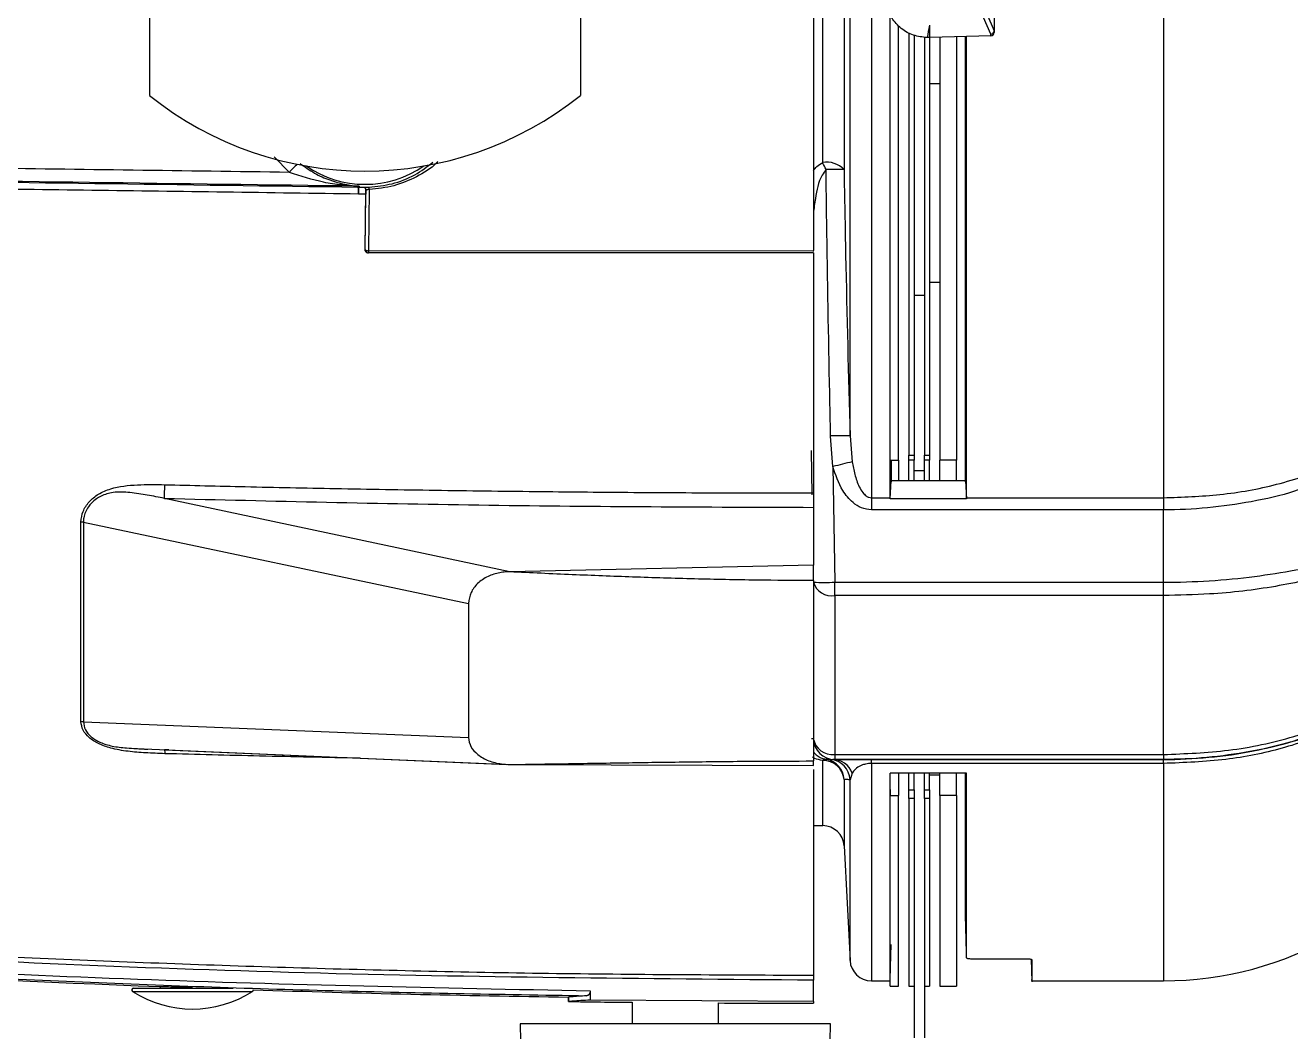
# Model space of a CAD drawing. Extents: x 11 to 120, y 2 to 94.
# Drawn here: x 18.479 to 22.148, y 36.962 to 39.88 of the extents above; entities that cross this region are included whole.
import ezdxf

# ---------------------------------------------------------------- set-up
doc = ezdxf.new("R2010")
doc.units = 0
doc.header["$MEASUREMENT"] = 0
doc.layers.add('OBJECT', color=7, linetype='CONTINUOUS')

msp = doc.modelspace()

# ---------------------------------------------------------------- linework, layer by layer
at = {"layer": 'OBJECT'}
for p, q in [((18.8388, 43.4393), (18.8388, 39.6767)), ((20.0888, 43.4393), (20.0888, 39.6767)), ((20.7909, 39.4816), (20.7909, 40.4493)), ((20.8528, 40.4493), (20.8528, 39.4617)), ((20.8702, 38.6896), (20.8702, 40.4493)), ((21.7788, 40.4493), (21.7788, 38.5099)), ((20.9321, 40.1786), (20.9321, 38.5099)), ((20.7638, 40.089), (20.7638, 39.2267)), ((21.2883, 39.9788), (21.2883, 39.8638)), ((20.987, 38.6193), (20.987, 39.9125)), ((21.2788, 39.8539), (21.2572, 39.9029)), ((21.2667, 39.9128), (21.2883, 39.8637)), ((21.011, 38.6193), (21.011, 39.8791)), ((21.041, 39.8582), (21.041, 38.633)), ((21.0559, 39.8507), (21.0559, 38.633)), ((21.0859, 39.8455), (21.0859, 38.633)), ((21.0992, 39.8443), (21.094, 39.8443)), ((21.1008, 39.8798), (21.1008, 39.8444)), ((21.1008, 39.8444), (21.1008, 38.633)), ((21.2785, 39.849), (21.1023, 39.8444)), ((21.1308, 39.8451), (21.1308, 38.6193)), ((21.1788, 39.8464), (21.1788, 38.6193)), ((21.2047, 39.0933), (21.2047, 39.8471)), ((21.2075, 38.5099), (21.2075, 39.8471)), ((21.2788, 39.849), (21.2788, 39.8539)), ((21.2883, 39.8638), (21.2883, 39.859)), ((21.1308, 39.7101), (21.1008, 39.7101)), ((19.2446, 39.4533), (19.2003, 39.4983)), ((19.4445, 39.4108), (19.4446, 39.4132)), ((19.4466, 39.4108), (19.4445, 39.4108)), ((19.4467, 39.4131), (19.4466, 39.4108)), ((19.4466, 39.4108), (19.4623, 39.4103)), ((19.4665, 39.4001), (19.4664, 39.4035)), ((19.4764, 39.4038), (19.4741, 39.2261)), ((19.4457, 39.3905), (19.4448, 39.3906)), ((19.4661, 39.39), (19.4457, 39.3905)), ((19.464, 39.2295), (19.4661, 39.39)), ((19.4643, 39.2298), (19.4665, 39.4001)), ((19.464, 39.2295), (19.4643, 39.2298)), ((19.4741, 39.2261), (20.7638, 39.2267)), ((20.7638, 39.2205), (19.4743, 39.2198)), ((20.7638, 39.22), (20.7638, 39.2205)), ((20.7638, 39.22), (19.4738, 39.2194)), ((19.4738, 39.2194), (19.4743, 39.2198)), ((20.7638, 39.22), (20.7638, 38.5238)), ((21.1308, 39.1345), (21.1008, 39.1345)), ((21.0859, 39.0962), (21.0559, 39.0962)), ((21.2047, 38.5561), (21.2047, 39.0937)), ((21.2047, 39.0933), (21.2047, 39.0937)), ((21.2047, 39.0937), (21.2047, 39.0937)), ((20.8206, 38.6003), (20.8138, 38.689)), ((20.8702, 38.6896), (20.8764, 38.6143)), ((20.76, 38.5187), (20.7581, 38.6471)), ((21.041, 38.633), (21.0559, 38.633)), ((21.041, 38.6193), (21.041, 38.633)), ((21.0559, 38.633), (21.0559, 38.6193)), ((21.0859, 38.633), (21.1008, 38.633)), ((21.0859, 38.6193), (21.0859, 38.633)), ((21.1008, 38.633), (21.1008, 38.6193)), ((20.8206, 38.6003), (20.8258, 38.265)), ((20.987, 38.6193), (21.011, 38.6193)), ((20.987, 38.5099), (20.987, 38.6193)), ((20.9897, 38.6193), (20.9897, 38.5561)), ((21.011, 38.6193), (21.011, 38.5593)), ((21.0559, 38.6193), (21.041, 38.6193)), ((21.041, 38.5593), (21.041, 38.6193)), ((21.0559, 38.5593), (21.0559, 38.6193)), ((21.1008, 38.6193), (21.0859, 38.6193)), ((21.0859, 38.5593), (21.0859, 38.6193)), ((21.1008, 38.5593), (21.1008, 38.6193)), ((21.1788, 38.6193), (21.1308, 38.6193)), ((21.1308, 38.5593), (21.1308, 38.6193)), ((21.1788, 38.5593), (21.1788, 38.6193)), ((21.0859, 38.5879), (21.0559, 38.5879)), ((20.987, 38.5065), (20.9893, 38.5593)), ((21.2051, 38.5593), (20.9893, 38.5593)), ((21.2051, 38.5593), (21.2075, 38.5065)), ((18.8826, 38.5081), (18.8825, 38.5082)), ((19.8838, 38.295), (18.8826, 38.5081)), ((20.9321, 38.5099), (20.987, 38.5099)), ((20.9321, 38.5099), (20.9321, 38.4748)), ((20.9869, 38.5064), (20.987, 38.5065)), ((21.2075, 38.5064), (20.9869, 38.5064)), ((20.987, 38.5065), (20.987, 38.5099)), ((21.2075, 38.5099), (21.2075, 38.5065)), ((21.2075, 38.5099), (21.7788, 38.5099)), ((21.2075, 38.5065), (21.2075, 38.5064)), ((21.7788, 38.5099), (21.7788, 38.4748)), ((20.7638, 38.4821), (20.7638, 38.3144)), ((21.7788, 38.4748), (20.9321, 38.4748)), ((21.7788, 38.265), (21.7788, 38.4748)), ((18.6473, 38.4391), (18.6403, 38.4396)), ((18.6473, 38.4391), (19.7638, 38.2036)), ((20.7638, 38.3144), (19.8838, 38.295)), ((20.7638, 38.2699), (20.7638, 37.7468)), ((20.8258, 38.265), (21.7788, 38.265)), ((20.8258, 38.2265), (20.8258, 38.265)), ((21.7788, 38.2265), (21.7788, 38.265)), ((19.7638, 38.2036), (19.7638, 37.8147)), ((21.7788, 38.2265), (20.8258, 38.2265)), ((20.8258, 38.2265), (20.8258, 37.7654)), ((21.7788, 37.7654), (21.7788, 38.2265)), ((18.6473, 37.8599), (19.7638, 37.8147)), ((20.7585, 37.8118), (20.7638, 37.8119)), ((18.8011, 37.7826), (19.8756, 37.7369)), ((18.8825, 37.7789), (18.8828, 37.7777)), ((18.8826, 37.7789), (19.8838, 37.7364)), ((18.8948, 37.7786), (18.8826, 37.7789)), ((20.8258, 37.7654), (21.7788, 37.7654)), ((20.8258, 37.7654), (20.8258, 37.7512)), ((21.7788, 37.7654), (21.7788, 37.7512)), ((19.8838, 37.7364), (20.7638, 37.7338)), ((20.7638, 37.7218), (20.7638, 37.1256)), ((20.7909, 37.5593), (20.7909, 37.7483)), ((20.8138, 37.7513), (20.8206, 37.7511)), ((20.8258, 37.7512), (20.8206, 37.7511)), ((21.7788, 37.7512), (20.8258, 37.7512)), ((20.9321, 37.7511), (21.7788, 37.7511)), ((20.9321, 37.7395), (20.9321, 37.7511)), ((21.7788, 37.7395), (20.9321, 37.7395)), ((20.9321, 37.7395), (20.9321, 37.1093)), ((21.7788, 37.7512), (21.7788, 37.7511)), ((21.7788, 37.7395), (21.7788, 37.7511)), ((21.7788, 37.7395), (21.7788, 37.1093)), ((20.8528, 37.6934), (20.8528, 37.5006)), ((20.8764, 37.7116), (20.8702, 37.6923)), ((20.8702, 37.1681), (20.8702, 37.6923)), ((21.2081, 37.7117), (20.9863, 37.7117)), ((21.011, 37.7117), (21.011, 37.6466)), ((21.041, 37.6628), (21.041, 37.7117)), ((21.0559, 37.6628), (21.0559, 37.7117)), ((21.0859, 37.6628), (21.0859, 37.7117)), ((21.1008, 37.6628), (21.1008, 37.7117)), ((21.1008, 37.7066), (21.1308, 37.7066)), ((21.1308, 37.6466), (21.1308, 37.7117)), ((21.1788, 37.6466), (21.1788, 37.7117)), ((21.2047, 37.5066), (21.2047, 37.7117)), ((21.208, 37.6811), (21.2072, 37.7117)), ((20.987, 37.6645), (20.987, 37.6466)), ((20.987, 37.6466), (21.011, 37.6466)), ((20.987, 37.0943), (20.987, 37.6466)), ((21.011, 37.0943), (21.011, 37.6466)), ((21.041, 37.6628), (21.0559, 37.6628)), ((21.041, 37.6376), (21.041, 37.6628)), ((21.0559, 37.6628), (21.0559, 37.6376)), ((21.0859, 37.6628), (21.1008, 37.6628)), ((21.0859, 37.6376), (21.0859, 37.6628)), ((21.1008, 37.6628), (21.1008, 37.6376)), ((21.1788, 37.6466), (21.1308, 37.6466)), ((21.1308, 37.6466), (21.1308, 37.0943)), ((21.1788, 37.6466), (21.1788, 37.0943)), ((21.0559, 37.6376), (21.041, 37.6376)), ((21.041, 37.6376), (21.041, 37.0943)), ((21.0559, 37.6376), (21.0559, 37.1258)), ((21.1008, 37.6376), (21.0859, 37.6376)), ((21.0859, 37.6376), (21.0859, 37.1258)), ((21.1008, 37.6376), (21.1008, 37.0943)), ((20.7638, 37.5593), (20.7909, 37.5593)), ((20.8528, 37.5006), (20.8702, 37.1681)), ((21.2047, 37.503), (21.2047, 37.5066)), ((21.2077, 37.3881), (21.2047, 37.503)), ((21.2047, 37.4436), (21.2047, 37.503)), ((21.2077, 37.3309), (21.2047, 37.4436)), ((21.2047, 37.2996), (21.2047, 37.4306)), ((21.2047, 37.2961), (21.2047, 37.2996)), ((21.2075, 37.1918), (21.2047, 37.2996)), ((21.2226, 37.1734), (21.3824, 37.1734)), ((21.3958, 37.1717), (21.3975, 37.1067)), ((18.8701, 37.0928), (18.8701, 37.0876)), ((20.7638, 37.0496), (20.7638, 37.1111)), ((20.9321, 37.1093), (20.987, 37.1093)), ((20.987, 37.0943), (21.011, 37.0943)), ((21.041, 37.0943), (21.0559, 37.0943)), ((21.0559, 37.1258), (21.0559, 36.9443)), ((21.0859, 37.1258), (21.0859, 36.9443)), ((21.0859, 37.0943), (21.1008, 37.0943)), ((21.1308, 37.0943), (21.1788, 37.0943)), ((21.3975, 37.1093), (21.7788, 37.1093)), ((18.79, 37.0784), (19.0594, 37.0784)), ((18.7927, 37.0876), (19.0579, 37.0876)), ((19.0579, 37.0876), (19.0812, 37.0876)), ((19.0594, 37.0784), (19.1377, 37.0784)), ((20.0535, 37.0623), (20.0538, 37.0493)), ((20.0535, 37.0623), (20.0535, 37.0623)), ((20.0538, 37.0493), (20.0535, 37.0623)), ((20.1168, 37.0805), (20.1171, 37.0537)), ((20.0538, 37.0493), (20.0538, 37.0493)), ((20.7638, 37.0496), (20.1171, 37.0537)), ((20.2388, 37.0471), (20.2388, 36.9843)), ((20.4888, 36.9843), (20.4888, 37.0451)), ((20.7638, 37.0496), (20.7638, 37.0443)), ((19.9138, 36.9843), (19.9156, 36.8843)), ((20.8138, 36.9843), (19.9138, 36.9843)), ((20.8121, 36.8843), (20.8138, 36.9843))]:
    msp.add_line(p, q, dxfattribs=at)
at = {"layer": 'OBJECT', "flags": 128}
msp.add_lwpolyline([(20.987, 37.1113), (20.988, 37.1499), (20.9897, 37.2151)], dxfattribs=at)
at = {"layer": 'OBJECT'}
for centre, radius, start, end in [((21.094, 39.9643), 0.12, 269.8086, 270), ((21.0992, 39.9643), 0.12, 270, 270.7501), ((21.0992, 39.9643), 0.12, 270.7501, 271.5), ((21.2783, 39.859), 0.01, 271.5, 273), ((21.2783, 39.859), 0.01, 273, 0), ((19.4638, 40.4573), 1, 231.3178, 308.6822), ((20.8036, 39.4151), 0.0677, 43.4329, 100.8595), ((20.4383, 39.2969), 0.398, 24.4634, 27.651), ((19.3629, 39.3572), 0.1524, 128.3966, 140.9255), ((19.4638, 39.7193), 0.3005, 235.3857, 304.6143), ((20.8258, 38.6001), 0.862, 88.2073, 91.6768), ((19.2422, 39.3972), 0.2027, 358.122, 3.8586), ((19.4438, 39.3607), 0.0525, 86.8041, 89.18), ((18.9049, 39.4244), 0.5419, 356.4144, 358.5566), ((19.4372, 39.4036), 0.0391, 0.3627, 10.3744), ((19.4743, 39.2298), 0.01, 180.084, 269.9169), ((20.8518, 37.7546), 0.9352, 88.8748, 92.3313), ((21.2835, 36.8793), 1.7821, 103.2048, 105.0536), ((20.7955, 39.1954), 0.9309, 268.0505, 271.866), ((20.817, 38.2813), 0.0556, 197.0327, 279.1644), ((20.8197, 37.8219), 0.0568, 190.0796, 276.148), ((20.8258, 37.8132), 0.062, 181.1515, 269.9959), ((20.7995, 37.7388), 0.0128, 84.8258, 132.1274), ((20.7927, 37.688), 0.0603, 5.1122, 91.7207), ((20.7909, 37.6904), 0.062, 2.8, 80.9514), ((20.8083, 37.6896), 0.062, 2.5108, 84.8718), ((20.82, 37.6912), 0.0599, 19.9391, 89.4289), ((20.7909, 37.4973), 0.062, 3, 90), ((20.7638, 87.7173), 50.66, 263.32684, 267.85571), ((21.7788, 38.1093), 1, 270, 300), ((20.9321, 37.1713), 0.062, 183, 270), ((18.7927, 37.0826), 0.005, 90, 237.4319), ((18.9638, 37.3506), 0.323, 237.4319, 302.5681), ((19.135, 37.0826), 0.005, 302.5681, 9.0281), ((20.7638, 87.7173), 50.66, 268.16308, 269.19659), ((20.7638, 87.7043), 50.66, 269.19697, 269.40622), ((20.7638, 87.7043), 50.66, 269.68898, 270)]:
    msp.add_arc(centre, radius, start, end, dxfattribs=at)
for centre, major_axis, ratio, start_param, end_param in [((23.1633, 39.351), (0, 2.3412), 0.904333, 1.342949, 1.358461), ((21.2783, 39.8638), (0.00979, 0.00206), 0.992047, 4.559084, 6.071166), ((21.2783, 39.8871), (-0.0094, 0.0253), 0.138337, 3.492939, 3.499293), ((20.9688, 38.4738), (0.0113, 0.0619), 0.229753, 5.307816, 5.376814), ((21.2256, 38.4738), (-0.0113, 0.0619), 0.229686, 0.906398, 0.975396)]:
    msp.add_ellipse(centre, major_axis=major_axis, ratio=ratio, start_param=start_param, end_param=end_param, dxfattribs=at)
for points, knots in [([(21.0936, 39.8443), (21.0801, 39.8457), (21.0532, 39.8484), (21.0175, 39.8692), (20.9901, 39.899), (20.9816, 39.9238), (20.9774, 39.9359)], [0, 0, 0, 0, 0.253584, 0.507164, 0.760847, 1, 1, 1, 1]), ([(19.2446, 39.4533), (18.9425, 39.4575), (18.3427, 39.4658), (17.4414, 39.4778), (16.5416, 39.4894), (15.6508, 39.5006), (15.0627, 39.5076), (14.7746, 39.5111)], [0, 0, 0, 0, 0.2022766, 0.4015017, 0.6039518, 0.8059482, 1, 1, 1, 1]), ([(19.2755, 39.4794), (19.2894, 39.4695), (19.3172, 39.4496), (19.3616, 39.4302), (19.4031, 39.4181), (19.4346, 39.4142), (19.4457, 39.4133), (19.4466, 39.4132), (19.4467, 39.4131), (19.4467, 39.4131)], [0, 0, 0, 0, 0.249937, 0.500626, 0.749427, 0.968478, 0.986306, 0.993527, 1, 1, 1, 1]), ([(19.4757, 39.4106), (19.4981, 39.413), (19.5442, 39.4179), (19.608, 39.4429), (19.6437, 39.4698), (19.6608, 39.4826)], [0, 0, 0, 0, 0.330582, 0.680069, 1, 1, 1, 1]), ([(19.6751, 39.4847), (19.6738, 39.4832), (19.6567, 39.4647), (19.6136, 39.4394), (19.5481, 39.4112), (19.5003, 39.4063), (19.4764, 39.4038)], [0, 0, 0, 0, 0.02736, 0.351619, 0.675255, 1, 1, 1, 1]), ([(20.7638, 39.4583), (20.767, 39.4627), (20.7741, 39.4723), (20.7849, 39.4783), (20.7909, 39.4816)], [0, 0, 0, 0, 0.450087, 1, 1, 1, 1]), ([(19.4446, 39.4132), (18.925, 39.4204), (17.8856, 39.4347), (16.3297, 39.4551), (15.2964, 39.4679), (14.7801, 39.4743)], [0, 0, 0, 0, 0.333336, 0.666886, 1, 1, 1, 1]), ([(14.8738, 39.4708), (15.3796, 39.4645), (16.3922, 39.4519), (17.9168, 39.4319), (18.9354, 39.4179), (19.4445, 39.4108)], [0, 0, 0, 0, 0.33303, 0.666639, 1, 1, 1, 1]), ([(19.4448, 39.3906), (19.1871, 39.3941), (18.6749, 39.4012), (17.9121, 39.4116), (17.1444, 39.4218), (16.3776, 39.4318), (15.6176, 39.4416), (15.1208, 39.4478), (14.8769, 39.4509)], [0, 0, 0, 0, 0.168843, 0.335534, 0.500076, 0.67255, 0.839189, 1, 1, 1, 1]), ([(19.4446, 39.4132), (19.4445, 39.4132), (19.4445, 39.4132), (19.4444, 39.4132), (19.4441, 39.4132), (19.43, 39.4139), (19.3935, 39.4165), (19.3279, 39.4259), (19.2778, 39.4424), (19.2446, 39.4533)], [0, 0, 0, 0, 0.001142, 0.002301, 0.004791, 0.01068, 0.246792, 0.502027, 1, 1, 1, 1]), ([(20.8006, 39.4617), (20.7967, 39.4564), (20.7791, 39.4318), (20.7704, 39.3865), (20.7656, 39.3492), (20.7638, 39.3349)], [0, 0, 0, 0, 0.1467734, 0.6725277, 1, 1, 1, 1]), ([(20.8138, 38.689), (20.813, 38.7303), (20.8087, 38.9369), (20.8042, 39.1945), (20.8013, 39.4108), (20.8006, 39.4617)], [0, 0, 0, 0, 0.160414, 0.802068, 1, 1, 1, 1]), ([(20.8528, 39.4617), (20.8543, 39.379), (20.8589, 39.1216), (20.8656, 38.8643), (20.8702, 38.6896)], [0, 0, 0, 0, 0.321064, 1, 1, 1, 1]), ([(19.4623, 39.4103), (19.4622, 39.4102), (19.462, 39.4099), (19.4631, 39.4081), (19.4651, 39.4053), (19.4664, 39.4035)], [0, 0, 0, 0, 0.252438, 0.503217, 1, 1, 1, 1]), ([(19.4623, 39.4103), (19.4642, 39.4103), (19.4671, 39.4104), (19.4719, 39.4105), (19.4745, 39.4106), (19.4757, 39.4106)], [0, 0, 0, 0, 0.499445, 0.751584, 1, 1, 1, 1]), ([(19.4664, 39.4035), (19.4663, 39.401), (19.4662, 39.397), (19.4661, 39.3918), (19.4661, 39.39)], [0, 0, 0, 0, 0.6495649, 1, 1, 1, 1]), ([(19.4764, 39.4038), (19.4757, 39.4038), (19.4744, 39.4036), (19.4719, 39.4032), (19.4692, 39.4025), (19.4671, 39.4014), (19.4667, 39.4006), (19.4665, 39.4001)], [0, 0, 0, 0, 0.117751, 0.236264, 0.479976, 0.736393, 1, 1, 1, 1]), ([(19.4738, 39.2194), (19.4728, 39.2195), (19.4707, 39.2196), (19.4679, 39.2211), (19.4657, 39.2234), (19.4642, 39.2262), (19.4641, 39.2284), (19.464, 39.2295)], [0, 0, 0, 0, 0.1904146, 0.380721, 0.5749326, 0.7832683, 1, 1, 1, 1]), ([(19.4643, 39.2298), (19.4643, 39.2298), (19.4643, 39.2297), (19.4644, 39.2295), (19.4646, 39.2291), (19.4652, 39.2283), (19.4669, 39.2273), (19.4694, 39.2266), (19.4717, 39.2262), (19.4732, 39.2261), (19.4741, 39.2261)], [0, 0, 0, 0, 0.013718, 0.037881, 0.117462, 0.241308, 0.499767, 0.695357, 0.834141, 1, 1, 1, 1]), ([(19.4741, 39.2261), (19.4741, 39.2252), (19.4741, 39.2235), (19.4742, 39.2215), (19.4743, 39.2202), (19.4743, 39.22), (19.4743, 39.2198)], [0, 0, 0, 0, 0.249948, 0.499967, 0.749993, 1, 1, 1, 1]), ([(20.7638, 39.224), (20.7638, 39.2244), (20.7638, 39.2253), (20.7638, 39.2262), (20.7638, 39.2267)], [0, 0, 0, 0, 0.493369, 1, 1, 1, 1]), ([(20.9321, 38.4748), (20.9223, 38.4761), (20.9028, 38.4785), (20.8733, 38.4985), (20.8412, 38.5377), (20.8285, 38.5763), (20.8206, 38.6003)], [0, 0, 0, 0, 0.163499, 0.32571, 0.581357, 1, 1, 1, 1]), ([(20.8764, 38.6143), (20.8786, 38.6021), (20.8831, 38.5774), (20.8934, 38.5472), (20.9054, 38.5263), (20.9152, 38.5161), (20.9241, 38.5108), (20.9295, 38.5102), (20.9321, 38.5099)], [0, 0, 0, 0, 0.300577, 0.606532, 0.762917, 0.874182, 0.940147, 1, 1, 1, 1]), ([(21.7788, 38.5099), (21.8336, 38.5118), (21.945, 38.5157), (22.1131, 38.5459), (22.2179, 38.5827), (22.2721, 38.6017)], [0, 0, 0, 0, 0.3191048, 0.6474945, 1, 1, 1, 1]), ([(22.2786, 38.5716), (22.2786, 38.5716), (22.2391, 38.5603), (22.161, 38.525), (22.0353, 38.4974), (21.9074, 38.4787), (21.8216, 38.4748), (21.7788, 38.4748), (21.7788, 38.4748)], [0, 0, 0, 0, 0.0000044, 0.254675, 0.509348, 0.7546722, 0.9999955, 1, 1, 1, 1]), ([(18.6403, 38.4396), (18.6416, 38.45), (18.6443, 38.471), (18.6629, 38.4991), (18.6905, 38.522), (18.7376, 38.5418), (18.8042, 38.549), (18.8569, 38.5482), (18.8833, 38.5478)], [0, 0, 0, 0, 0.125023, 0.250261, 0.372599, 0.500558, 0.750171, 1, 1, 1, 1]), ([(18.8825, 38.5082), (18.8659, 38.5114), (18.8327, 38.5178), (18.7832, 38.526), (18.7368, 38.5278), (18.7039, 38.518), (18.6838, 38.5062), (18.6715, 38.4957), (18.6609, 38.4828), (18.653, 38.4685), (18.6481, 38.4534), (18.6476, 38.4435), (18.6473, 38.4391)], [0, 0, 0, 0, 0.167655, 0.336418, 0.499288, 0.624455, 0.681335, 0.749952, 0.805262, 0.875044, 0.94588, 1, 1, 1, 1]), ([(18.8825, 38.5082), (18.8827, 38.5153), (18.8831, 38.5294), (18.8832, 38.5417), (18.8833, 38.5478)], [0, 0, 0, 0, 0.499997, 1, 1, 1, 1]), ([(18.8833, 38.5478), (18.961, 38.5459), (19.126, 38.5418), (19.3875, 38.5365), (19.6679, 38.5318), (19.9507, 38.5281), (20.2264, 38.5256), (20.4951, 38.5241), (20.6743, 38.5239), (20.7638, 38.5238)], [0, 0, 0, 0, 0.124105, 0.263212, 0.41732, 0.571428, 0.714286, 0.857143, 1, 1, 1, 1]), ([(20.7638, 38.5238), (20.7638, 38.5205), (20.7638, 38.5115), (20.7638, 38.4969), (20.7638, 38.4862), (20.7638, 38.4821)], [0, 0, 0, 0, 0.263891, 0.723095, 1, 1, 1, 1]), ([(18.8825, 38.5082), (19.196, 38.5006), (19.8229, 38.4854), (20.4502, 38.4832), (20.7638, 38.4821)], [0, 0, 0, 0, 0.500002, 1, 1, 1, 1]), ([(18.6403, 37.8605), (18.6403, 37.948), (18.6402, 38.123), (18.6403, 38.3341), (18.6403, 38.4396)], [0, 0, 0, 0, 0.500003, 1, 1, 1, 1]), ([(18.6473, 38.4391), (18.6474, 38.3336), (18.6474, 38.1225), (18.6474, 37.9475), (18.6473, 37.8599)], [0, 0, 0, 0, 0.499779, 1, 1, 1, 1]), ([(20.7638, 38.2699), (20.7638, 38.2756), (20.7638, 38.2869), (20.7638, 38.303), (20.7638, 38.3121), (20.7638, 38.3144)], [0, 0, 0, 0, 0.425026, 0.850044, 1, 1, 1, 1]), ([(21.7788, 38.265), (21.7788, 38.265), (21.8232, 38.265), (21.9122, 38.2679), (22.0409, 38.2801), (22.1628, 38.3004), (22.2402, 38.3147), (22.277, 38.3252), (22.277, 38.3252)], [0, 0, 0, 0, 0.000005, 0.2589, 0.517796, 0.758901, 0.999996, 1, 1, 1, 1]), ([(19.8838, 38.295), (19.88, 38.295), (19.8701, 38.2949), (19.8483, 38.292), (19.8184, 38.2827), (19.7892, 38.2624), (19.7685, 38.2349), (19.7654, 38.2143), (19.7638, 38.2036)], [0, 0, 0, 0, 0.0612938, 0.1579775, 0.3530257, 0.5689643, 0.7756011, 1, 1, 1, 1]), ([(20.7638, 38.2699), (20.7089, 38.2702), (20.594, 38.2707), (20.4194, 38.2743), (20.2414, 38.2798), (20.0629, 38.2868), (19.9442, 38.2922), (19.8838, 38.295)], [0, 0, 0, 0, 0.187145, 0.391348, 0.595125, 0.793954, 1, 1, 1, 1]), ([(22.2799, 38.2905), (22.2218, 38.277), (22.1039, 38.2497), (21.933, 38.2296), (21.8234, 38.2274), (21.7788, 38.2265)], [0, 0, 0, 0, 0.3653922, 0.741453, 1, 1, 1, 1]), ([(18.8833, 37.7679), (18.8647, 37.7686), (18.8292, 37.7698), (18.7764, 37.7741), (18.7294, 37.782), (18.6904, 37.7958), (18.6627, 37.814), (18.6442, 37.836), (18.6416, 37.8523), (18.6403, 37.8605)], [0, 0, 0, 0, 0.175155, 0.335953, 0.499736, 0.628068, 0.749936, 0.875048, 1, 1, 1, 1]), ([(18.6473, 37.8599), (18.6462, 37.86), (18.6438, 37.8603), (18.6415, 37.8604), (18.6403, 37.8605)], [0, 0, 0, 0, 0.500003, 1, 1, 1, 1]), ([(18.6473, 37.8599), (18.6485, 37.8523), (18.6509, 37.837), (18.6688, 37.8161), (18.6959, 37.7995), (18.7321, 37.7887), (18.7683, 37.7844), (18.7916, 37.7832), (18.8012, 37.7827)], [0, 0, 0, 0, 0.169475, 0.339571, 0.508222, 0.676895, 0.867999, 1, 1, 1, 1]), ([(21.7788, 37.7654), (21.842, 37.768), (21.9704, 37.7731), (22.14, 37.8087), (22.2408, 37.8462), (22.2822, 37.8616)], [0, 0, 0, 0, 0.364471, 0.739445, 1, 1, 1, 1]), ([(22.2787, 37.8472), (22.2787, 37.8472), (22.2372, 37.8368), (22.1582, 37.7994), (22.0316, 37.7731), (21.9051, 37.7548), (21.8208, 37.7512), (21.7788, 37.7512), (21.7788, 37.7512)], [0, 0, 0, 0, 0.000005, 0.255831, 0.511647, 0.755821, 0.999995, 1, 1, 1, 1]), ([(21.7788, 37.7511), (21.7788, 37.7511), (21.8229, 37.7511), (21.9111, 37.7555), (22.0406, 37.7733), (22.163, 37.8064), (22.2436, 37.827), (22.2788, 37.8471), (22.2788, 37.8471)], [0, 0, 0, 0, 0.000004, 0.252523, 0.505041, 0.752516, 0.999995, 1, 1, 1, 1]), ([(22.2719, 37.8338), (22.2229, 37.8159), (22.1236, 37.7796), (21.9563, 37.7465), (21.8393, 37.7419), (21.7788, 37.7395)], [0, 0, 0, 0, 0.319293, 0.647815, 1, 1, 1, 1]), ([(19.7638, 37.8147), (19.7653, 37.8058), (19.7683, 37.7881), (19.7896, 37.7643), (19.8207, 37.7467), (19.8544, 37.7379), (19.8756, 37.7368), (19.8838, 37.7364)], [0, 0, 0, 0, 0.217937, 0.435233, 0.661573, 0.868603, 1, 1, 1, 1]), ([(18.8012, 37.7827), (18.8058, 37.7824), (18.8169, 37.7816), (18.8278, 37.7812), (18.8342, 37.7809)], [0, 0, 0, 0, 0.41689, 1, 1, 1, 1]), ([(18.8828, 37.7777), (18.8829, 37.7776), (18.8831, 37.7771), (18.8832, 37.7718), (18.8833, 37.7679)], [0, 0, 0, 0, 0.289714, 1, 1, 1, 1]), ([(19.4487, 37.7549), (19.3518, 37.7568), (19.1633, 37.7606), (18.9749, 37.7655), (18.8833, 37.7679)], [0, 0, 0, 0, 0.513737, 1, 1, 1, 1]), ([(20.7909, 37.7483), (20.7826, 37.75), (20.7707, 37.7523), (20.7635, 37.7564), (20.7613, 37.7577)], [0, 0, 0, 0, 0.698541, 1, 1, 1, 1]), ([(20.7638, 37.7745), (20.7654, 37.772), (20.7691, 37.7663), (20.7786, 37.7595), (20.7886, 37.7542), (20.7975, 37.7523), (20.8006, 37.7516)], [0, 0, 0, 0, 0.293555, 0.667633, 0.881097, 1, 1, 1, 1]), ([(19.8838, 37.7364), (19.9442, 37.7374), (20.0629, 37.7392), (20.2414, 37.7421), (20.4194, 37.7446), (20.594, 37.7464), (20.7089, 37.7466), (20.7638, 37.7468)], [0, 0, 0, 0, 0.206023, 0.404822, 0.608638, 0.812834, 1, 1, 1, 1]), ([(20.7638, 37.7338), (20.7638, 37.7337), (20.7638, 37.7335), (20.7638, 37.7399), (20.7638, 37.7453), (20.7638, 37.7468)], [0, 0, 0, 0, 0.425021, 0.850046, 1, 1, 1, 1]), ([(20.8006, 37.7516), (20.8012, 37.7516), (20.8042, 37.7515), (20.8087, 37.7514), (20.813, 37.7513), (20.8138, 37.7513)], [0, 0, 0, 0, 0.169099, 0.845499, 1, 1, 1, 1]), ([(20.8206, 37.7511), (20.8302, 37.7511), (20.8434, 37.7511), (20.8785, 37.7511), (20.9053, 37.7511), (20.9244, 37.7511), (20.9321, 37.7511)], [0, 0, 0, 0, 0.484963, 0.675898, 0.868393, 1, 1, 1, 1]), ([(20.9321, 37.7395), (20.9294, 37.7394), (20.9234, 37.7392), (20.9132, 37.7374), (20.8975, 37.7323), (20.8846, 37.7231), (20.8791, 37.7153), (20.8764, 37.7116)], [0, 0, 0, 0, 0.064308, 0.1443238, 0.2802274, 0.6533153, 1, 1, 1, 1]), ([(20.8702, 37.6923), (20.8679, 37.6924), (20.8611, 37.6928), (20.8561, 37.6931), (20.8528, 37.6934)], [0, 0, 0, 0, 0.3384401, 1, 1, 1, 1]), ([(20.987, 37.1113), (20.987, 37.112), (20.987, 37.1137), (20.9869, 37.1448), (20.9869, 37.1985), (20.9868, 37.2769), (20.9867, 37.3845), (20.9866, 37.5253), (20.9864, 37.6447), (20.9863, 37.7102), (20.9863, 37.7117)], [0, 0, 0, 0, 0.113345, 0.250064, 0.386783, 0.527474, 0.668166, 0.831402, 0.996274, 1, 1, 1, 1]), ([(21.2077, 37.3881), (21.2077, 37.4094), (21.2078, 37.4519), (21.2079, 37.5457), (21.208, 37.6273), (21.208, 37.6811)], [0, 0, 0, 0, 0.25383, 0.507659, 1, 1, 1, 1]), ([(21.208, 37.6811), (21.208, 37.6831), (21.2081, 37.6871), (21.2081, 37.6932), (21.2081, 37.6999), (21.2081, 37.7061), (21.2081, 37.7102), (21.2081, 37.7117)], [0, 0, 0, 0, 0.198922, 0.397845, 0.596771, 0.859233, 1, 1, 1, 1]), ([(14.8769, 37.4692), (15.1094, 37.4429), (15.5823, 37.3893), (16.3049, 37.3206), (17.0519, 37.2598), (17.8012, 37.2103), (18.5464, 37.1722), (19.281, 37.1455), (20.0207, 37.1287), (20.5156, 37.1267), (20.7638, 37.1256)], [0, 0, 0, 0, 0.118989, 0.241992, 0.369009, 0.500039, 0.623805, 0.748387, 0.873785, 1, 1, 1, 1]), ([(20.7638, 37.1111), (20.2719, 37.1151), (19.2881, 37.1232), (17.8138, 37.1907), (16.3419, 37.2951), (15.364, 37.4015), (14.8752, 37.4547)], [0, 0, 0, 0, 0.25003, 0.500058, 0.750055, 1, 1, 1, 1]), ([(14.8769, 37.4053), (15.1147, 37.3784), (15.5986, 37.3237), (16.3382, 37.2538), (17.0932, 37.193), (17.8493, 37.1438), (18.6005, 37.1062), (19.351, 37.0791), (19.8542, 37.0704), (20.107, 37.0661)], [0, 0, 0, 0, 0.136957, 0.278626, 0.425005, 0.570315, 0.712103, 0.855331, 1, 1, 1, 1]), ([(14.8786, 37.4198), (15.3136, 37.3721), (16.1837, 37.2766), (17.4929, 37.1772), (18.8041, 37.1069), (19.6792, 37.0893), (20.1168, 37.0805)], [0, 0, 0, 0, 0.249981, 0.5, 0.749995, 1, 1, 1, 1]), ([(21.2077, 37.3309), (21.2077, 37.3355), (21.2077, 37.3446), (21.2077, 37.3634), (21.2077, 37.3783), (21.2077, 37.3881)], [0, 0, 0, 0, 0.2514926, 0.5029859, 1, 1, 1, 1]), ([(21.2075, 37.1918), (21.2075, 37.2012), (21.2076, 37.2198), (21.2076, 37.2634), (21.2076, 37.304), (21.2077, 37.3309)], [0, 0, 0, 0, 0.251571, 0.503142, 1, 1, 1, 1]), ([(21.2047, 37.283), (21.2047, 37.2835), (21.2047, 37.2856), (21.2047, 37.2899), (21.2047, 37.2939), (21.2047, 37.2961)], [0, 0, 0, 0, 0.125776, 0.500813, 1, 1, 1, 1]), ([(21.2075, 37.1764), (21.2075, 37.1769), (21.2075, 37.1789), (21.2075, 37.184), (21.2075, 37.1887), (21.2075, 37.1918)], [0, 0, 0, 0, 0.104843, 0.416864, 1, 1, 1, 1]), ([(21.2075, 37.1764), (21.2077, 37.176), (21.208, 37.1753), (21.2107, 37.1744), (21.2146, 37.1738), (21.2188, 37.1734), (21.2216, 37.1734), (21.2226, 37.1734)], [0, 0, 0, 0, 0.218408, 0.436844, 0.654255, 0.868855, 1, 1, 1, 1]), ([(21.3824, 37.1734), (21.3841, 37.1733), (21.3875, 37.1733), (21.3919, 37.1728), (21.3954, 37.172), (21.3972, 37.1712), (21.3974, 37.1707), (21.3975, 37.1704)], [0, 0, 0, 0, 0.210781, 0.421491, 0.634056, 0.849646, 1, 1, 1, 1]), ([(21.3975, 37.1704), (21.3975, 37.1555), (21.3975, 37.1257), (21.3975, 37.1071), (21.3975, 37.1119), (21.3975, 37.113)], [0, 0, 0, 0, 0.430496, 0.863934, 1, 1, 1, 1]), ([(18.8683, 37.0928), (18.8694, 37.0928), (18.8715, 37.0928), (18.888, 37.0926), (18.9122, 37.0922), (18.939, 37.0915), (18.9568, 37.0909), (18.9638, 37.0907)], [0, 0, 0, 0, 0.2146291, 0.42928, 0.6439213, 0.8585499, 1, 1, 1, 1]), ([(20.7638, 37.1256), (20.7638, 37.1254), (20.7638, 37.125), (20.7638, 37.1234), (20.7638, 37.1219), (20.7638, 37.1201), (20.7638, 37.118), (20.7638, 37.115), (20.7638, 37.1126), (20.7638, 37.1111)], [0, 0, 0, 0, 0.226959, 0.339219, 0.451486, 0.563736, 0.675991, 0.78826, 1, 1, 1, 1]), ([(20.107, 37.0661), (20.0898, 37.0649), (20.0608, 37.0629), (20.0556, 37.0625), (20.0535, 37.0623)], [0, 0, 0, 0, 0.593401, 1, 1, 1, 1]), ([(20.1168, 37.0805), (20.1167, 37.0791), (20.1166, 37.077), (20.1157, 37.0738), (20.1147, 37.0715), (20.1132, 37.0694), (20.1117, 37.068), (20.1096, 37.0666), (20.108, 37.0663), (20.107, 37.0661)], [0, 0, 0, 0, 0.171872, 0.256728, 0.427736, 0.526486, 0.654996, 0.783434, 1, 1, 1, 1]), ([(20.1171, 37.0537), (20.0983, 37.0524), (20.0635, 37.0501), (20.0569, 37.0496), (20.0538, 37.0493)], [0, 0, 0, 0, 0.54186, 1, 1, 1, 1])]:
    msp.add_open_spline(points, degree=3, knots=knots, dxfattribs=at)

doc.saveas('drawing.dxf')
